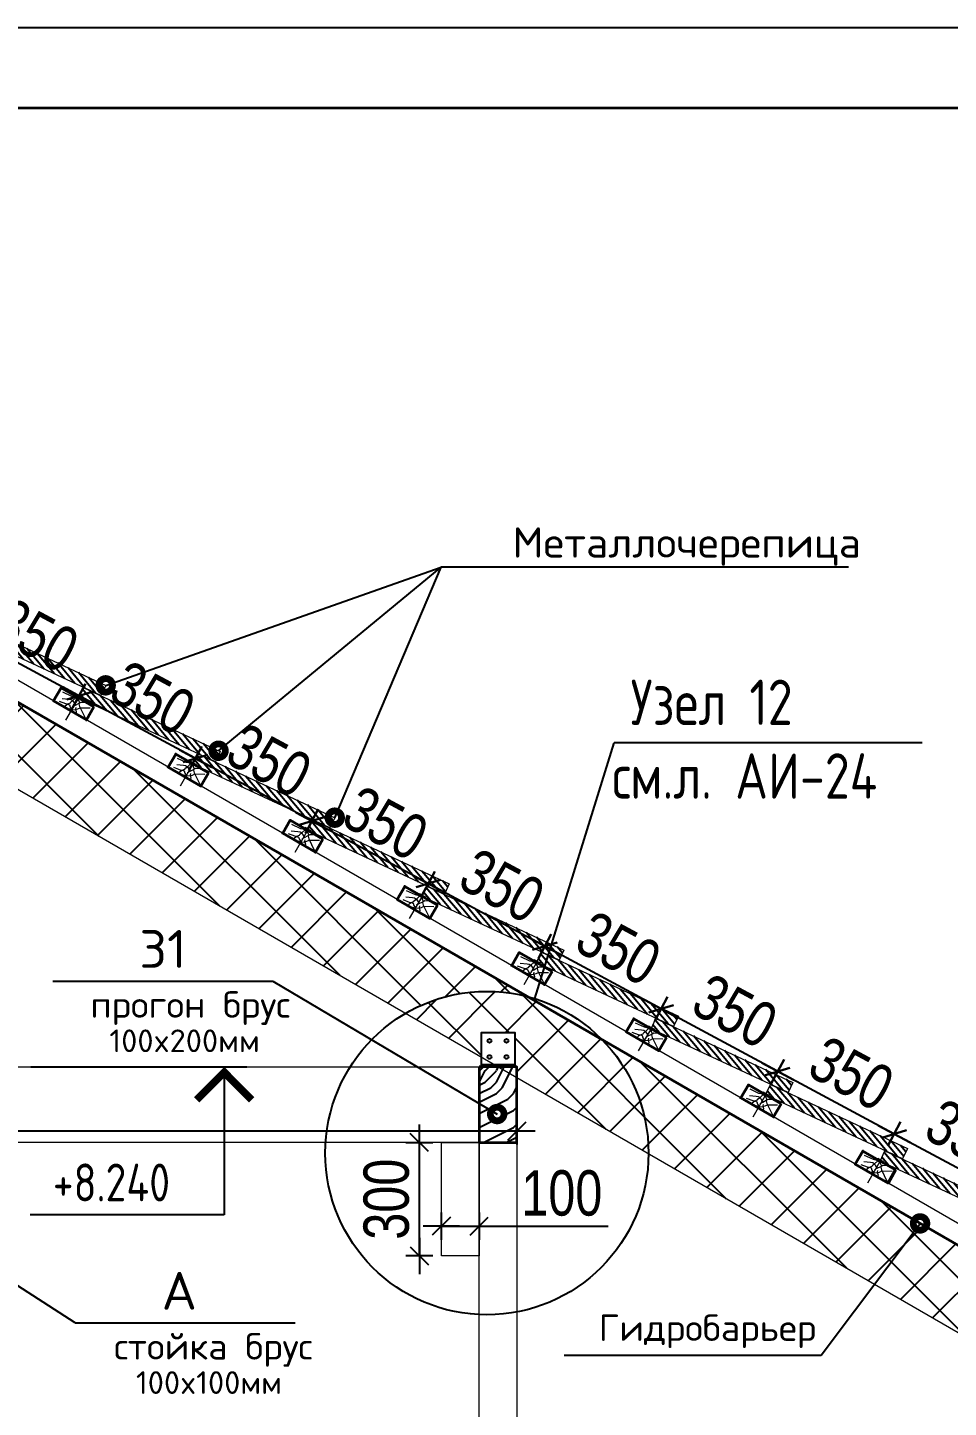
# Model space of a CAD drawing. Extents: x -12289450 to -10763036, y -7834513 to -6150123.
# Drawn here: x -10909334 to -10906897, y -7675911 to -7672261 of the extents above; entities that cross this region are included whole.
import ezdxf

# ---------------------------------------------------------------- set-up
doc = ezdxf.new("R2010")
doc.units = 0
doc.header["$LTSCALE"] = 25
doc.header["$PDMODE"] = 35
doc.layers.get('DefPoints').update_dxf_attribs({"color": 10, "lineweight": 30})
for name, color, linetype in [('004-ВСПЛИНИИ', 15, 'Continuous'), ('005-РАЗМЕРЫ', 252, 'Continuous'), ('008-ШТРИХОВКА', 252, 'Continuous'), ('1рамка1', 7, 'Continuous'), ('Annotation - Text', 7, 'Continuous'), ('ArchiCAD', 7, 'Continuous'), ('Крыши', 7, 'Continuous'), ('Новое', 51, 'Continuous'), ('Примечания', 7, 'Continuous')]:
    doc.layers.add(name, color=color, linetype=linetype)
for name, color, linetype, lineweight in [('RAZMER', 7, 'Continuous', 9), ('Перегор', 4, 'Continuous', 20), ('Стена', 7, 'Continuous', 5), ('СТЕНЫ', 5, 'Continuous', 40), ('Штрих', 9, 'Continuous', 13)]:
    doc.layers.add(name, color=color, linetype=linetype, lineweight=lineweight)
doc.styles.add('GOST 2.304', font='cs_gost2304.shx')
doc.styles.add('ROMANT', font='romant.shx', dxfattribs={"height": 2})
doc.styles.get("Standard").update_dxf_attribs({"font": 'arial.ttf'})
doc.styles.add('TXT0', font='txt', dxfattribs={"width": 0.8})
doc.dimstyles.new('Копия 3 РАЗМЕРЫ 3', dxfattribs={"dimscale": 30, "dimtxt": 4, "dimasz": 0.08, "dimexe": 0, "dimexo": 0, "dimgap": 0.9, "dimtad": 1, "dimdec": 0, "dimzin": 0, "dimdsep": 46, "dimtxsty": 'TXT0', "dimblk1": 'A8MITTA', "dimblk2": 'A8MITTA', "dimsah": 1, "dimcen": 0.3, "dimse1": 1, "dimse2": 1, "dimadec": 0, "dimazin": 0, "dimtp": 6, "dimtm": 6, "dimtfac": 1, "dimtdec": 0, "dimtofl": 0, "dimtmove": 0, "dimatfit": 3, "dimldrblk": 'A8MITTA', "dimfxl": 0, "dimtolj": 1, "dimtzin": 0, "dimarcsym": 0})

# ---------------------------------------------------------------- blocks, each defined once
blk = doc.blocks.new('ytjtyj')
at = {"layer": 'Перегор', "linetype": 'Continuous'}
for p, q in [((-3.623535148799419, 13.42592105548829), (-21.62454680725932, 6.874088626354933)), ((-12.62404097989202, 10.15000484045595), (11.76378125324845, -56.85498606227338))]:
    blk.add_line(p, q, dxfattribs=at)
at = {"layer": 'Стена', "linetype": 'Continuous', "ltscale": 100}
blk.add_line((51.85562326200306, -12.54875069763511), (38.17481754161417, 25.0389541303739), dxfattribs=at)
blk.add_lwpolyline([(-55.7944445554167, -9.163060178980231), (-42.11363881640136, -46.75076503027231), (51.85562326200306, -12.54875069763511), (38.17481753975153, 25.03895413503051), (-55.79444454796612, -9.163060198538005)], close=True, dxfattribs=at)
at = {"layer": 'Штрих', "linetype": 'Continuous', "ltscale": 100}
for p, q in [((-10.20866113714874, 4.409509989432991), (-15.55357573926449, -3.265414880588651)), ((0.3279572539031506, 8.603636838495731), (-10.20866113714874, 4.409509989432991)), ((1.961609784513712, -2.583491669967771), (-4.940351938828826, 6.5065734134987)), ((7.643967907875776, 8.584146357141435), (0.3279572539031506, 8.603636838495731)), ((32.81767259165645, 15.08374475874007), (7.643967907875776, 8.584146357141435)), ((-20.68202039413154, -18.05928044952452), (-46.93310424871743, -13.79491626750678)), ((-18.62348620407283, -15.28353951126337), (-38.35414639115334, -41.88849049434066)), ((-20.66224027238786, -2.738289494998753), (-33.167630398646, -0.9275733539834619)), ((-15.09828139841557, -22.20027122832835), (-20.68202039413154, -18.05928044952452)), ((-15.58622737415135, -6.604012853465974), (-20.66224027238786, -2.738289494998753)), ((-15.60455506853759, -8.478001521900296), (-18.62348620407283, -15.28353951126337)), ((-15.55357573926449, -3.265414880588651), (-15.60455506853759, -8.478001521900296)), ((-7.243222868070006, -12.95776885282248), (-15.58622737415135, -6.604012853465974)), ((-9.471348986029625, -24.35642597544938), (-15.09828139841557, -22.20027122832835)), ((-8.91694420017302, -23.10983269102871), (-12.29867407307029, -30.71373841445893)), ((-12.29867407307029, -30.71373841445893), (-11.6660725902766, -34.84309766534716)), ((-0.7497906554490328, -26.64199064485729), (-9.471348986029625, -24.35642597544938)), ((-8.987214850261807, -18.91081994120032), (-8.91694420017302, -23.10983269102871)), ((-1.650216652080417, -7.140478659421206), (-7.243222868070006, -12.95776885282248)), ((-1.241430705413222, -17.64231220260262), (-7.243222868070006, -12.95776885282248)), ((1.961609784513712, -2.583491669967771), (-1.650216652080417, -7.140478659421206)), ((8.269795333966613, -25.3259806111455), (-0.7497906554490328, -26.64199064485729)), ((1.268806610256433, -25.24204348679632), (0.1295688357204199, -30.61041512805969)), ((5.652507757768035, -20.59335324820131), (1.268806610256433, -25.24204348679632)), ((7.142337514087558, -0.5382025418803096), (1.961609784513712, -2.583491669967771)), ((5.723930144682527, -5.83177091460675), (1.961609784513712, -2.583491669967771)), ((8.6892961692065, -14.83784940373152), (5.652507757768035, -20.59335324820131)), ((7.235102003440261, -9.670149132609367), (5.723930144682527, -5.83177091460675)), ((12.9145987406373, -0.741099520586431), (7.142337514087558, -0.5382025418803096)), ((13.7478188239038, -13.80425140447915), (7.235102003440261, -9.670149132609367)), ((13.7478188239038, -13.80425140447915), (8.6892961692065, -14.83784940373152)), ((30.72897442616522, -2.094727264717221), (12.9145987406373, -0.741099520586431)), ((17.63868375122547, -17.68402697332203), (13.7478188239038, -13.80425140447915)), ((19.41839028336108, -13.83104417659342), (13.7478188239038, -13.80425140447915)), ((17.50155503302813, -23.7682958971709), (14.042056562379, -25.52887759078294)), ((21.40734360739589, -22.575493671), (17.50155503302813, -23.7682958971709)), ((20.10994430631399, -22.97171091195196), (17.63868375122547, -17.68402697332203)), ((37.53427722118795, -10.48469545505941), (19.41839028336108, -13.83104417659342))]:
    blk.add_line(p, q, dxfattribs=at)
blk = doc.blocks.new('A8MITTA', base_point=(3180, 3140))
for p, q in [((3169.999999999999, 3129.999999999999), (3190, 3150)), ((3180, 3154.999999999999), (3180, 3125)), ((3159.999999999999, 3140), (3200, 3140))]:
    blk.add_line(p, q)
blk = doc.blocks.new('*D1074')
at = {"layer": '005-РАЗМЕРЫ', "color": 0, "lineweight": -2, "ltscale": 4, "transparency": 16777216}
blk.add_line((-10906734.85410504, -7675351.770300183), (-10907038.8164039, -7675188.503042014), dxfattribs=at)
at = {"layer": 'DefPoints', "color": 0, "ltscale": 4, "transparency": 16777216}
for p in [(-10907040.93070863, -7675187.367385592), (-10907087.75157298, -7675274.535980938), (-10906784.64268165, -7675449.53598092)]:
    blk.add_point(p, dxfattribs=at)
at = {"layer": '005-РАЗМЕРЫ', "color": 0, "lineweight": -2, "ltscale": 4, "transparency": 16777216, "xscale": 2.4, "yscale": 2.4, "zscale": 2.4}
for p, rotation in [((-10907040.93070863, -7675187.367385592), 151.7584222116206), ((-10906732.73980032, -7675352.905956605), 331.7584222116206)]:
    blk.add_blockref('A8MITTA', p, dxfattribs=dict(at, rotation=rotation))
at = {"layer": '005-РАЗМЕРЫ', "color": 0, "ltscale": 4, "transparency": 16777216, "insert": (-10906845.66770923, -7675193.49312461), "char_height": 120, "attachment_point": 5, "rotation": 331.7584222116206, "style": 'TXT0'}
blk.add_mtext('\\A1;350', dxfattribs=at)
blk = doc.blocks.new('*D1075')
at = {"layer": '005-РАЗМЕРЫ', "color": 0, "lineweight": -2, "ltscale": 4, "transparency": 16777216}
blk.add_line((-10907043.04501336, -7675186.231729163), (-10907347.00731223, -7675022.964470986), dxfattribs=at)
at = {"layer": 'DefPoints', "color": 0, "ltscale": 4, "transparency": 16777216}
for p in [(-10907349.12161696, -7675021.828814566), (-10907390.8604645, -7675099.53598129), (-10907087.75157298, -7675274.535980938)]:
    blk.add_point(p, dxfattribs=at)
at = {"layer": '005-РАЗМЕРЫ', "color": 0, "lineweight": -2, "ltscale": 4, "transparency": 16777216, "xscale": 2.4, "yscale": 2.4, "zscale": 2.4}
for p, rotation in [((-10907349.12161696, -7675021.828814566), 151.7584222116206), ((-10907040.93070863, -7675187.367385583), 331.7584222116206)]:
    blk.add_blockref('A8MITTA', p, dxfattribs=dict(at, rotation=rotation))
at = {"layer": '005-РАЗМЕРЫ', "color": 0, "ltscale": 4, "transparency": 16777216, "insert": (-10907153.85861755, -7675027.954553585), "char_height": 120, "attachment_point": 5, "rotation": 331.7584222116206, "style": 'TXT0'}
blk.add_mtext('\\A1;350', dxfattribs=at)
blk = doc.blocks.new('*D1076')
at = {"layer": '005-РАЗМЕРЫ', "color": 0, "lineweight": -2, "ltscale": 4, "transparency": 16777216}
blk.add_line((-10907351.23592169, -7675020.693158147), (-10907655.19822057, -7674857.425899966), dxfattribs=at)
at = {"layer": 'DefPoints', "color": 0, "ltscale": 4, "transparency": 16777216}
for p in [(-10907657.3125253, -7674856.290243546), (-10907693.96935595, -7674924.535981467), (-10907390.8604645, -7675099.53598129)]:
    blk.add_point(p, dxfattribs=at)
at = {"layer": '005-РАЗМЕРЫ', "color": 0, "lineweight": -2, "ltscale": 4, "transparency": 16777216, "xscale": 2.4, "yscale": 2.4, "zscale": 2.4}
for p, rotation in [((-10907657.3125253, -7674856.290243546), 151.7584222116206), ((-10907349.12161696, -7675021.828814568), 331.7584222116206)]:
    blk.add_blockref('A8MITTA', p, dxfattribs=dict(at, rotation=rotation))
at = {"layer": '005-РАЗМЕРЫ', "color": 0, "ltscale": 4, "transparency": 16777216, "insert": (-10907462.04952588, -7674862.415982567), "char_height": 120, "attachment_point": 5, "rotation": 331.7584222116206, "style": 'TXT0'}
blk.add_mtext('\\A1;350', dxfattribs=at)
blk = doc.blocks.new('*D1081')
at = {"layer": '005-РАЗМЕРЫ', "color": 0, "lineweight": -2, "ltscale": 4, "transparency": 16777216}
blk.add_line((-10907659.42683003, -7674855.154587117), (-10907963.38912888, -7674691.887328951), dxfattribs=at)
at = {"layer": 'DefPoints', "color": 0, "ltscale": 4, "transparency": 16777216}
for p in [(-10907965.50343361, -7674690.751672531), (-10907997.07824689, -7674749.535980774), (-10907693.96935595, -7674924.535981467)]:
    blk.add_point(p, dxfattribs=at)
at = {"layer": '005-РАЗМЕРЫ', "color": 0, "lineweight": -2, "ltscale": 4, "transparency": 16777216, "xscale": 2.4, "yscale": 2.4, "zscale": 2.4}
for p, rotation in [((-10907965.50343361, -7674690.751672531), 151.7584222116206), ((-10907657.3125253, -7674856.290243538), 331.7584222116206)]:
    blk.add_blockref('A8MITTA', p, dxfattribs=dict(at, rotation=rotation))
at = {"layer": '005-РАЗМЕРЫ', "color": 0, "ltscale": 4, "transparency": 16777216, "insert": (-10907770.24043421, -7674696.877411546), "char_height": 120, "attachment_point": 5, "rotation": 331.7584222116206, "style": 'TXT0'}
blk.add_mtext('\\A1;350', dxfattribs=at)
blk = doc.blocks.new('*D1082')
at = {"layer": '005-РАЗМЕРЫ', "color": 0, "lineweight": -2, "ltscale": 4, "transparency": 16777216}
blk.add_line((-10907967.61773834, -7674689.616016111), (-10908271.5800372, -7674526.348757941), dxfattribs=at)
at = {"layer": 'DefPoints', "color": 0, "ltscale": 4, "transparency": 16777216}
for p in [(-10908273.69434193, -7674525.21310152), (-10908300.18713822, -7674574.53598079), (-10907997.07824689, -7674749.535980774)]:
    blk.add_point(p, dxfattribs=at)
at = {"layer": '005-РАЗМЕРЫ', "color": 0, "lineweight": -2, "ltscale": 4, "transparency": 16777216, "xscale": 2.4, "yscale": 2.4, "zscale": 2.4}
for p, rotation in [((-10908273.69434193, -7674525.21310152), 151.7584222116206), ((-10907965.50343361, -7674690.751672532), 331.7584222116206)]:
    blk.add_blockref('A8MITTA', p, dxfattribs=dict(at, rotation=rotation))
at = {"layer": '005-РАЗМЕРЫ', "color": 0, "ltscale": 4, "transparency": 16777216, "insert": (-10908078.43134252, -7674531.338840539), "char_height": 120, "attachment_point": 5, "rotation": 331.7584222116206, "style": 'TXT0'}
blk.add_mtext('\\A1;350', dxfattribs=at)
blk = doc.blocks.new('*D1083')
at = {"layer": '005-РАЗМЕРЫ', "color": 0, "lineweight": -2, "ltscale": 4, "transparency": 16777216}
blk.add_line((-10908275.80864666, -7674524.077445095), (-10908579.77094553, -7674360.810186917), dxfattribs=at)
at = {"layer": 'DefPoints', "color": 0, "ltscale": 4, "transparency": 16777216}
for p in [(-10908581.88525026, -7674359.674530496), (-10908603.29602986, -7674399.535981336), (-10908300.18713822, -7674574.53598079)]:
    blk.add_point(p, dxfattribs=at)
at = {"layer": '005-РАЗМЕРЫ', "color": 0, "lineweight": -2, "ltscale": 4, "transparency": 16777216, "xscale": 2.4, "yscale": 2.4, "zscale": 2.4}
for p, rotation in [((-10908581.88525026, -7674359.674530496), 151.7584222116206), ((-10908273.69434193, -7674525.213101516), 331.7584222116206)]:
    blk.add_blockref('A8MITTA', p, dxfattribs=dict(at, rotation=rotation))
at = {"layer": '005-РАЗМЕРЫ', "color": 0, "ltscale": 4, "transparency": 16777216, "insert": (-10908386.62225085, -7674365.800269518), "char_height": 120, "attachment_point": 5, "rotation": 331.7584222116206, "style": 'TXT0'}
blk.add_mtext('\\A1;350', dxfattribs=at)
blk = doc.blocks.new('*D1084')
at = {"layer": '005-РАЗМЕРЫ', "color": 0, "lineweight": -2, "ltscale": 4, "transparency": 16777216}
blk.add_line((-10908583.999555, -7674358.538874079), (-10908887.96185385, -7674195.271615913), dxfattribs=at)
at = {"layer": 'DefPoints', "color": 0, "ltscale": 4, "transparency": 16777216}
for p in [(-10908890.07615858, -7674194.135959491), (-10908906.40492081, -7674224.535980666), (-10908603.29602986, -7674399.535981336)]:
    blk.add_point(p, dxfattribs=at)
at = {"layer": '005-РАЗМЕРЫ', "color": 0, "lineweight": -2, "ltscale": 4, "transparency": 16777216, "xscale": 2.4, "yscale": 2.4, "zscale": 2.4}
for p, rotation in [((-10908890.07615858, -7674194.135959491), 151.7584222116206), ((-10908581.88525027, -7674359.6745305), 331.7584222116206)]:
    blk.add_blockref('A8MITTA', p, dxfattribs=dict(at, rotation=rotation))
at = {"layer": '005-РАЗМЕРЫ', "color": 0, "ltscale": 4, "transparency": 16777216, "insert": (-10908694.81315918, -7674200.261698507), "char_height": 120, "attachment_point": 5, "rotation": 331.7584222116206, "style": 'TXT0'}
blk.add_mtext('\\A1;350', dxfattribs=at)
blk = doc.blocks.new('*D1085')
at = {"layer": '005-РАЗМЕРЫ', "color": 0, "lineweight": -2, "ltscale": 4, "transparency": 16777216}
blk.add_line((-10908892.19046331, -7674193.000303071), (-10909196.15276219, -7674029.733044889), dxfattribs=at)
at = {"layer": 'DefPoints', "color": 0, "ltscale": 4, "transparency": 16777216}
for p in [(-10909209.51381253, -7674049.53598136), (-10909198.26706692, -7674028.597388468), (-10908906.40492081, -7674224.535980666)]:
    blk.add_point(p, dxfattribs=at)
at = {"layer": '005-РАЗМЕРЫ', "color": 0, "lineweight": -2, "ltscale": 4, "transparency": 16777216, "xscale": 2.4, "yscale": 2.4, "zscale": 2.4}
for p, rotation in [((-10909198.26706692, -7674028.597388468), 151.7584222116206), ((-10908890.07615858, -7674194.135959491), 331.7584222116206)]:
    blk.add_blockref('A8MITTA', p, dxfattribs=dict(at, rotation=rotation))
at = {"layer": '005-РАЗМЕРЫ', "color": 0, "ltscale": 4, "transparency": 16777216, "insert": (-10909003.0040675, -7674034.723127492), "char_height": 120, "attachment_point": 5, "rotation": 331.7584222116206, "style": 'TXT0'}
blk.add_mtext('\\A1;350', dxfattribs=at)
blk = doc.blocks.new('*D1086')
at = {"layer": '005-РАЗМЕРЫ', "color": 0, "lineweight": -2, "ltscale": 4, "transparency": 16777216}
blk.add_line((-10909200.38137165, -7674027.461732043), (-10909504.3436705, -7673864.194473879), dxfattribs=at)
at = {"layer": 'DefPoints', "color": 0, "ltscale": 4, "transparency": 16777216}
for p in [(-10909512.62270343, -7673874.535980592), (-10909506.45797523, -7673863.058817457), (-10909209.51381253, -7674049.53598136)]:
    blk.add_point(p, dxfattribs=at)
at = {"layer": '005-РАЗМЕРЫ', "color": 0, "lineweight": -2, "ltscale": 4, "transparency": 16777216, "xscale": 2.4, "yscale": 2.4, "zscale": 2.4}
for p, rotation in [((-10909506.45797523, -7673863.058817457), 151.7584222116206), ((-10909198.26706692, -7674028.597388464), 331.7584222116206)]:
    blk.add_blockref('A8MITTA', p, dxfattribs=dict(at, rotation=rotation))
at = {"layer": '005-РАЗМЕРЫ', "color": 0, "ltscale": 4, "transparency": 16777216, "insert": (-10909311.19497583, -7673869.184556473), "char_height": 120, "attachment_point": 5, "rotation": 331.7584222116206, "style": 'TXT0'}
blk.add_mtext('\\A1;350', dxfattribs=at)
blk = doc.blocks.new('*D1116')
at = {"layer": '005-РАЗМЕРЫ', "color": 0, "lineweight": -2, "ltscale": 4, "transparency": 16777216}
blk.add_line((-10909437.69163461, -7673728.388030227), (-10909653.59938826, -7673612.417506617), dxfattribs=at)
at = {"layer": 'DefPoints', "color": 0, "ltscale": 4, "transparency": 16777216}
for p in [(-10909655.71369299, -7673611.281850196), (-10909753.22103486, -7673792.81583393), (-10909536.71468322, -7673917.81583271)]:
    blk.add_point(p, dxfattribs=at)
at = {"layer": '005-РАЗМЕРЫ', "color": 0, "lineweight": -2, "ltscale": 4, "transparency": 16777216, "xscale": 2.4, "yscale": 2.4, "zscale": 2.4}
for p, rotation in [((-10909655.71369299, -7673611.281850196), 151.7584222116206), ((-10909435.57732988, -7673729.523686647), 331.7584222116206)]:
    blk.add_blockref('A8MITTA', p, dxfattribs=dict(at, rotation=rotation))
at = {"layer": '005-РАЗМЕРЫ', "color": 0, "ltscale": 4, "transparency": 16777216, "insert": (-10909475.37154825, -7673609.393151107), "char_height": 120, "attachment_point": 5, "rotation": 331.7584222116206, "style": 'TXT0'}
blk.add_mtext('\\A1;250', dxfattribs=at)
blk = doc.blocks.new('*D1118')
at = {"layer": '005-РАЗМЕРЫ', "color": 0, "lineweight": -2, "ltscale": 4, "transparency": 16777216}
for p, q in [((-10908236.78980753, -7675431.120753083), (-10908141.58923152, -7675431.120753083)), ((-10908139.18923151, -7675431.120753083), (-10907797.37798388, -7675431.120753083))]:
    blk.add_line(p, q, dxfattribs=at)
at = {"layer": 'DefPoints', "color": 0, "ltscale": 4, "transparency": 16777216}
for p in [(-10908139.18923151, -7675431.120753083), (-10908239.18980753, -7675509.87509408), (-10908139.18923151, -7675509.874902094)]:
    blk.add_point(p, dxfattribs=at)
at = {"layer": '005-РАЗМЕРЫ', "color": 0, "lineweight": -2, "ltscale": 4, "transparency": 16777216, "xscale": 2.4, "yscale": 2.4, "zscale": 2.4, "rotation": 180}
blk.add_blockref('A8MITTA', (-10908239.18980753, -7675431.120753083), dxfattribs=at)
at = {"layer": '005-РАЗМЕРЫ', "color": 0, "lineweight": -2, "ltscale": 4, "transparency": 16777216, "xscale": 2.4, "yscale": 2.4, "zscale": 2.4}
blk.add_blockref('A8MITTA', (-10908139.18923151, -7675431.120753083), dxfattribs=at)
at = {"layer": '005-РАЗМЕРЫ', "color": 0, "ltscale": 4, "transparency": 16777216, "insert": (-10907920.37798388, -7675344.120753083), "char_height": 120, "attachment_point": 5, "style": 'TXT0'}
blk.add_mtext('\\A1;100', dxfattribs=at)
blk = doc.blocks.new('*D1119')
at = {"layer": '005-РАЗМЕРЫ', "color": 0, "lineweight": -2, "ltscale": 4, "transparency": 16777216}
blk.add_line((-10908297.44078487, -7675507.47509408), (-10908297.44078487, -7675212.275094081), dxfattribs=at)
at = {"layer": 'DefPoints', "color": 0, "ltscale": 4, "transparency": 16777216}
for p in [(-10908297.44078487, -7675209.87509408), (-10908239.18980747, -7675209.87509408), (-10908239.18980753, -7675509.87509408)]:
    blk.add_point(p, dxfattribs=at)
at = {"layer": '005-РАЗМЕРЫ', "color": 0, "lineweight": -2, "ltscale": 4, "transparency": 16777216, "xscale": 2.4, "yscale": 2.4, "zscale": 2.4}
for p, rotation in [((-10908297.44078487, -7675209.87509408), 90), ((-10908297.44078487, -7675509.87509408), 270)]:
    blk.add_blockref('A8MITTA', p, dxfattribs=dict(at, rotation=rotation))
at = {"layer": '005-РАЗМЕРЫ', "color": 0, "ltscale": 4, "transparency": 16777216, "insert": (-10908384.44078487, -7675359.875094082), "char_height": 120, "attachment_point": 5, "rotation": 90, "style": 'TXT0'}
blk.add_mtext('\\A1;300', dxfattribs=at)
blk = doc.blocks.new('*D1279')
at = {"layer": '005-РАЗМЕРЫ', "color": 0, "lineweight": -2, "ltscale": 4, "transparency": 16777216}
blk.add_line((-10912936.78994049, -7675179.331477251), (-10908041.58980746, -7675179.331477251), dxfattribs=at)
at = {"layer": 'DefPoints', "color": 0, "ltscale": 4, "transparency": 16777216}
for p in [(-10908039.18980746, -7675179.331477251), (-10912939.18994049, -7675209.816807898), (-10908039.18980746, -7675209.882855427)]:
    blk.add_point(p, dxfattribs=at)
at = {"layer": '005-РАЗМЕРЫ', "color": 0, "lineweight": -2, "ltscale": 4, "transparency": 16777216, "xscale": 2.4, "yscale": 2.4, "zscale": 2.4, "rotation": 180}
blk.add_blockref('A8MITTA', (-10912939.18994049, -7675179.331477251), dxfattribs=at)
at = {"layer": '005-РАЗМЕРЫ', "color": 0, "lineweight": -2, "ltscale": 4, "transparency": 16777216, "xscale": 2.4, "yscale": 2.4, "zscale": 2.4}
blk.add_blockref('A8MITTA', (-10908039.18980746, -7675179.331477251), dxfattribs=at)
at = {"layer": '005-РАЗМЕРЫ', "color": 0, "ltscale": 4, "transparency": 16777216, "insert": (-10910544.83479631, -7675092.331477251), "char_height": 120, "attachment_point": 5, "style": 'TXT0'}
blk.add_mtext('\\A1;4900', dxfattribs=at)

msp = doc.modelspace()

# ---------------------------------------------------------------- hatches: boundary and pattern name
at = {"layer": '008-ШТРИХОВКА', "ltscale": 3}
h = msp.add_hatch(dxfattribs=at)
h.set_pattern_fill('ANSI37', color=256, scale=30)
h.set_pattern_definition([(45, (-10909889.18947748, -7674868.50994949), (-67.35192090801864, 67.35192090801866), []), (135, (-10909889.18947748, -7674868.50994949), (-67.35192090801866, -67.35192090801864), [])])
edge = h.paths.add_edge_path()
edge.add_line((-10909889.18947748, -7673739.807865844), (-10909889.18947748, -7673970.747698552))
edge.add_line((-10909889.18947748, -7673970.747698552), (-10909440.33825506, -7674229.892347589))
edge.add_line((-10909440.33825506, -7674229.892347589), (-10909389.18980747, -7674229.892347579))
edge.add_line((-10909389.18980747, -7674229.892347579), (-10909389.18980747, -7674259.422917579))
edge.add_line((-10909389.18980747, -7674259.422917579), (-10908334.22012197, -7674868.50994949))
edge.add_arc((-10908118.65959891, -7675237.920173652), 427.703463645924, 75.50486864757022, 120.2646789004273, ccw=False)
edge.add_line((-10908011.60639035, -7674823.830976315), (-10909889.18947748, -7673739.807881557))
edge.add_line((-10909889.18947748, -7673739.807881557), (-10909889.18947748, -7673739.807865844))
at = {"layer": '008-ШТРИХОВКА'}
h = msp.add_hatch(dxfattribs=at)
h.set_pattern_fill('ANSI31', color=251, scale=4, angle=4.999999999999982, style=0)
h.set_pattern_definition([(129.9999999999999, (-22666993.41742097, -660045.6113319602), (9.728764427611017, 8.163402643019047), [])])
h.paths.add_polyline_path([(-10909500.17214029, -7673860.177559777), (-10909498.61326978, -7673857.47751685), (-10909501.31825563, -7673855.915792545), (-10909490.07512229, -7673831.808079082), (-10909127.56000545, -7674000.868857228), (-10909140.23165132, -7674028.04328947)])
h = msp.add_hatch(dxfattribs=at)
h.set_pattern_fill('ANSI31', color=251, scale=4, angle=4.999999999999982, style=0)
h.set_pattern_definition([(129.9999999999999, (-22666690.30852924, -660220.6113312673), (9.728764427611017, 8.163402643019047), [])])
h.paths.add_polyline_path([(-10909197.06324857, -7674035.177559084), (-10909195.50437806, -7674032.477516157), (-10909198.20936391, -7674030.915791852), (-10909186.96623057, -7674006.808078389), (-10908824.45111373, -7674175.868856535), (-10908837.12275959, -7674203.043288777)])
h = msp.add_hatch(dxfattribs=at)
h.set_pattern_fill('ANSI31', color=251, scale=4, angle=4.999999999999982, style=0)
h.set_pattern_definition([(129.9999999999999, (-22666387.19963829, -660395.6113319378), (9.728764427611017, 8.163402643019047), [])])
h.paths.add_polyline_path([(-10908893.95435761, -7674210.177559755), (-10908892.3954871, -7674207.477516827), (-10908895.10047296, -7674205.915792523), (-10908883.85733961, -7674181.808079059), (-10908521.34222277, -7674350.868857206), (-10908534.01386864, -7674378.043289447)])
h = msp.add_hatch(dxfattribs=at)
h.set_pattern_fill('ANSI31', color=251, scale=4, angle=4.999999999999982, style=0)
h.set_pattern_definition([(129.9999999999999, (-22666084.09074665, -660570.6113313911), (9.728764427611017, 8.163402643019047), [])])
h.paths.add_polyline_path([(-10908590.84546598, -7674385.177559208), (-10908589.28659547, -7674382.47751628), (-10908591.99158132, -7674380.915791976), (-10908580.74844798, -7674356.808078513), (-10908218.23333113, -7674525.868856659), (-10908230.904977, -7674553.043288901)])
h = msp.add_hatch(dxfattribs=at)
h.set_pattern_fill('ANSI31', color=251, scale=4, angle=4.999999999999982, style=0)
h.set_pattern_definition([(129.9999999999999, (-22665780.98185532, -660745.6113313744), (9.728764427611017, 8.163402643019047), [])])
h.paths.add_polyline_path([(-10908287.73657464, -7674560.177559191), (-10908286.17770413, -7674557.477516264), (-10908288.88268998, -7674555.91579196), (-10908277.63955664, -7674531.808078496), (-10907915.1244398, -7674700.868856642), (-10907927.79608567, -7674728.043288884)])
h = msp.add_hatch(dxfattribs=at)
h.set_pattern_fill('ANSI31', color=251, scale=4, angle=4.999999999999982, style=0)
h.set_pattern_definition([(129.9999999999999, (-22665477.87296438, -660920.6113320682), (9.728764427611017, 8.163402643019047), [])])
h.paths.add_polyline_path([(-10907984.6276837, -7674735.177559885), (-10907983.06881319, -7674732.477516958), (-10907985.77379905, -7674730.915792653), (-10907974.5306657, -7674706.80807919), (-10907612.01554886, -7674875.868857336), (-10907624.68719473, -7674903.043289578)])
at = {"layer": '008-ШТРИХОВКА', "ltscale": 3}
h = msp.add_hatch(dxfattribs=at)
h.set_pattern_fill('ANSI37', color=256, scale=30)
h.set_pattern_definition([(45, (-10908334.22012197, -7676799.764104413), (-67.35192090801864, 67.35192090801866), []), (135, (-10908334.22012197, -7676799.764104413), (-67.35192090801866, -67.35192090801864), [])])
h.paths.add_polyline_path([(-10905589.18980333, -7676222.41383715), (-10905589.18980333, -7676395.618915982), (-10905134.18980333, -7676658.313288462), (-10905134.18980333, -7676654.875096011), (-10905044.18980333, -7676654.875096011), (-10905044.18980333, -7676710.274812689), (-10904989.18980333, -7676742.029077495), (-10904989.18980333, -7676568.823996739)])
h.paths.add_polyline_path([(-10905019.00511401, -7676590.152395432), (-10905019.00511401, -7676591.141092636, 0.4034331889041732), (-10905014.18980333, -7676586.144504814), (-10905015.1776596, -7676586.144504814, -0.4007895857145434)], flags=16)
h.paths.add_polyline_path([(-10905284.18980333, -7676534.289611015, -1), (-10905294.18980333, -7676534.289611015, -1)], flags=16)
h.paths.add_polyline_path([(-10905024.00511401, -7676690.174183697, -1), (-10905014.00511401, -7676690.174183697, -1)], flags=16)
h.paths.add_polyline_path([(-10905289.18980333, -7676426.252041516), (-10905289.18980333, -7676425.263344312, 0.425076744523646), (-10905294.37449265, -7676430.259932133), (-10905293.38663639, -7676430.259932133, -0.4277661830130078)], flags=16)
h.paths.add_polyline_path([(-10905554.37449265, -7676378.298407906, -1), (-10905564.37449265, -7676378.298407906, -1)], flags=16)
h.paths.add_polyline_path([(-10905559.37449265, -7676270.260838406), (-10905559.37449265, -7676269.272141202, 0.425076744523646), (-10905564.55918197, -7676274.268729024), (-10905563.57132571, -7676274.268729024, -0.4277661830130078)], flags=16)
h.paths.add_polyline_path([(-10905134.18980333, -7676658.313288462), (-10905589.18980333, -7676395.618915982), (-10905589.18980333, -7676222.41383715), (-10906849.28256979, -7675494.898943275), (-10906849.28256979, -7675725.839044977), (-10906621.27708252, -7675857.478074427), (-10906550.90823062, -7675781.637771543, -0.2086519134828171), (-10906553.78670709, -7675775.040275832, -1), (-10906535.78670709, -7675775.040275832, -0.6547361384113037), (-10906550.90823062, -7675781.637771543), (-10906621.27708252, -7675857.478074427), (-10905134.18980333, -7676716.04831538)])
h.paths.add_polyline_path([(-10905107.53969651, -7676673.699734812, -0.1272923567776761), (-10905106.91206692, -7676676.125096011, -1), (-10905116.91206692, -7676676.125096011, -0.4091984422933699), (-10905111.99782772, -7676671.125831557), (-10905134.18980333, -7676658.313288462), (-10905134.18980333, -7676716.04831538), (-10905092.9206087, -7676739.875096011), (-10905044.18980333, -7676739.875096011), (-10905044.18980333, -7676710.274812689)], flags=17)
h.paths.add_polyline_path([(-10905106.91206692, -7676718.625096011, -1), (-10905116.91206692, -7676718.625096011, -1)], flags=16)
h.paths.add_polyline_path([(-10905061.7638912, -7676718.625096011, -1), (-10905071.7638912, -7676718.625096011, -1)], flags=16)
h.paths.add_polyline_path([(-10904989.18980333, -7676742.029077495), (-10905044.18980333, -7676710.274812689), (-10905044.18980333, -7676744.875096011), (-10905039.18980333, -7676744.875096011), (-10905039.18980333, -7676770.896590954), (-10904989.18980333, -7676799.764104413)])
h.paths.add_polyline_path([(-10906849.28256979, -7675494.898943275), (-10906964.40479016, -7675428.433098724, -0.4498067822620277), (-10906977.59955357, -7675431.132697619), (-10907093.07985914, -7675585.082614342), (-10906849.28256979, -7675725.839044977)])
h.paths.add_polyline_path([(-10907813.57444031, -7674938.164775345, -0.1978231035132907), (-10907690.96069884, -7675239.895950592), (-10907093.07985914, -7675585.082614342), (-10906977.59955357, -7675431.132697619, -0.379494166726602), (-10906979.99324745, -7675419.433098761)])
h.paths.add_polyline_path([(-10907813.57444031, -7674938.164775345), (-10908011.60639035, -7674823.830976315, 0.1978231022620973), (-10908334.22012197, -7674868.50994949), (-10908134.18980744, -7674983.997505429), (-10908134.18980744, -7674919.875094075), (-10908044.18980744, -7674919.875094075), (-10908044.18980744, -7675009.875094075), (-10908039.18980744, -7675009.875094075), (-10908039.18980744, -7675038.845781001), (-10907690.96069884, -7675239.895950592, 0.1978231035132907)])
at = {"layer": '008-ШТРИХОВКА'}
h = msp.add_hatch(dxfattribs=at)
h.set_pattern_fill('ANSI31', color=251, scale=4, angle=4.999999999999982, style=0)
h.set_pattern_definition([(129.9999999999999, (-22665174.76407294, -661095.6113318913), (9.728764427611017, 8.163402643019047), [])])
h.paths.add_polyline_path([(-10907681.51879226, -7674910.177559708), (-10907679.95992175, -7674907.477516781), (-10907682.6649076, -7674905.915792476), (-10907671.42177426, -7674881.808079013), (-10907308.90665742, -7675050.868857159), (-10907321.57830329, -7675078.043289401)])
h = msp.add_hatch(dxfattribs=at)
h.set_pattern_fill('WOODFACE', color=251, scale=300, style=0, pattern_type=2)
h.set_pattern_definition([(0, (766016.9137738552, -567795.1395054506), (300, 300), [15, -285]), (90, (766136.9137738552, -567690.1395054506), (-299.9999999999999, 300), [30, -270]), (45, (766076.9137738552, -567720.1395054506), (3.33066907387547e-14, 300.0000000057074), [21.21, -63.63, 21.21, -42.42, 148.5, -127.29406869]), (45, (766001.9137738552, -567810.1395054506), (3.33066907387547e-14, 300.0000000057074), [21.213, -42.426, 21.213, -339.4120686]), (45, (766106.9137738552, -567780.1395054506), (3.33066907387547e-14, 300.0000000057074), [21.213, -403.0510686]), (45, (766136.9137738552, -567795.1395054506), (3.33066907387547e-14, 300.0000000057074), [21.213, -403.0510686]), (45, (766091.9137738552, -567765.1395054506), (3.33066907387547e-14, 300.0000000057074), [21.213, -403.0510686]), (45, (766076.9137738552, -567750.1395054506), (3.33066907387547e-14, 300.0000000057074), [42.426, -381.8380686]), (45, (766151.9137738552, -567525.1395054506), (3.33066907387547e-14, 300.0000000057074), [42.426, -381.8380686]), (45, (766046.9137738552, -567735.1395054506), (3.33066907387547e-14, 300.0000000057074), [84.852, -339.4120686]), (45, (766031.9137738552, -567720.1395054506), (3.33066907387547e-14, 300.0000000057074), [84.852, -339.4120686]), (45, (766226.9137738552, -567630.1395054506), (3.33066907387547e-14, 300.0000000057074), [84.852, -339.4120686]), (45, (766016.9137738552, -567690.1395054506), (3.33066907387547e-14, 300.0000000057074), [63.6396, -360.6244686]), (45, (765956.9137738552, -567645.1395054506), (3.33066907387547e-14, 300.0000000057074), [63.6396, -360.6244686]), (45, (765986.9137738552, -567675.1395054506), (3.33066907387547e-14, 300.0000000057074), [63.6396, -360.6244686]), (45, (766181.9137738552, -567585.1395054506), (3.33066907387547e-14, 300.0000000057074), [106.06602, -318.1980486]), (45, (766151.9137738552, -567570.1395054506), (3.33066907387547e-14, 300.0000000057074), [106.06602, -318.1980486]), (45, (766181.9137738552, -567645.1395054506), (3.33066907387547e-14, 300.0000000057074), [148.4924238, -275.7716445]), (26.56505119999999, (766046.9137738552, -567765.1395054506), (300.0000000000283, 1.200193444628184e-07), [33.541017, -637.2793740000001]), (26.56505119999999, (766106.9137738552, -567675.1395054506), (300.0000000000283, 1.200193444628184e-07), [33.541017, -637.2793740000001]), (26.56505119999999, (766091.9137738552, -567705.1395054506), (300.0000000000283, 1.200193444628184e-07), [33.541017, -637.2793740000001]), (26.56505119999999, (766031.9137738552, -567795.1395054506), (300.0000000000283, 1.200193444628184e-07), [67.08203999999999, -603.7383531]), (26.56505119999999, (766091.9137738552, -567660.1395054506), (300.0000000000283, 1.200193444628184e-07), [100.6230588, -570.1973343]), (26.56505119999999, (766061.9137738552, -567645.1395054506), (300.0000000000283, 1.200193444628184e-07), [134.1640785, -536.6563146]), (26.56505119999999, (766031.9137738552, -567630.1395054506), (300.0000000000283, 1.200193444628184e-07), [134.1640785, -536.6563146]), (26.56505119999999, (765986.9137738552, -567540.1395054506), (300.0000000000283, 1.200193444628184e-07), [134.1640785, -536.6563146]), (26.56505119999999, (765986.9137738552, -567570.1395054506), (300.0000000000283, 1.200193444628184e-07), [167.7051, -503.1152931]), (26.56505119999999, (766001.9137738552, -567600.1395054506), (300.0000000000283, 1.200193444628184e-07), [167.7051, -503.1152931]), (63.43494882, (766106.9137738552, -567720.1395054506), (1.529959492430066e-08, 300.0000000000282), [33.54101699999976, -637.2793739999962]), (63.43494882, (766061.9137738552, -567750.1395054506), (1.529959492430066e-08, 300.0000000000282), [33.54101699999976, -637.2793739999962]), (63.43494882, (766016.9137738552, -567795.1395054506), (1.529959492430066e-08, 300.0000000000282), [67.08203999999951, -603.7383530999962]), (63.43494882, (766106.9137738552, -567750.1395054506), (1.529959492430066e-08, 300.0000000000282), [67.08203999999951, -603.7383530999962]), (63.43494882, (765986.9137738552, -567810.1395054506), (1.529959492430066e-08, 300.0000000000282), [100.6230587999995, -570.1973342999961]), (63.43494882, (765956.9137738552, -567810.1395054506), (1.529959492430066e-08, 300.0000000000282), [134.1640784999991, -536.6563145999961]), (63.43494882, (766226.9137738552, -567795.1395054506), (1.529959492430066e-08, 300.0000000000282), [134.1640784999991, -536.6563145999961]), (63.43494882, (766121.9137738552, -567765.1395054506), (1.529959492430066e-08, 300.0000000000282), [134.1640784999991, -536.6563145999961]), (63.43494882, (766181.9137738552, -567795.1395054506), (1.529959492430066e-08, 300.0000000000282), [167.705099999999, -503.115293099998]), (63.43494882, (766151.9137738552, -567780.1395054506), (1.529959492430066e-08, 300.0000000000282), [167.705099999999, -503.115293099998])])
h.paths.add_polyline_path([(-10908039.18790455, -7675209.875094078), (-10908039.19171028, -7675009.875094076), (-10908139.18747493, -7675009.875094074), (-10908139.19152609, -7675209.875094076)])
h = msp.add_hatch(dxfattribs=at)
h.set_pattern_fill('ANSI31', color=251, scale=4, angle=4.999999999999982, style=0)
h.set_pattern_definition([(129.9999999999999, (-22664871.65518141, -661270.6113315392), (9.728764427611017, 8.163402643019047), [])])
h.paths.add_polyline_path([(-10907378.40990074, -7675085.177559356), (-10907376.85103022, -7675082.477516429), (-10907379.55601608, -7675080.915792124), (-10907368.31288273, -7675056.808078661), (-10907005.79776589, -7675225.868856807), (-10907018.46941176, -7675253.043289049)])
h = msp.add_hatch(dxfattribs=at)
h.set_pattern_fill('ANSI31', color=251, scale=4, angle=4.999999999999982, style=0)
h.set_pattern_definition([(129.9999999999999, (-22664568.54629008, -661445.6113315225), (9.728764427611017, 8.163402643019047), [])])
h.paths.add_polyline_path([(-10907075.3010094, -7675260.177559339), (-10907073.74213889, -7675257.477516412), (-10907076.44712474, -7675255.915792108), (-10907065.2039914, -7675231.808078644), (-10906702.68887456, -7675400.86885679), (-10906715.36052043, -7675428.043289032)])

# ---------------------------------------------------------------- linework, layer by layer
at = {"lineweight": 25, "ltscale": 20}
for p, q in [((-10909127.56000545, -7674000.868857229), (-10908239.70267943, -7673687.941829281)), ((-10908828.91980622, -7674173.784858941), (-10908239.70267943, -7673687.941829281)), ((-10908521.34222277, -7674350.868857207), (-10908239.70267943, -7673687.941829281)), ((-10907161.6298015, -7673687.941829281), (-10908239.70267943, -7673687.941829281)), ((-10909267.21497934, -7674783.173878781), (-10908684.89357178, -7674783.173878781)), ((-10908684.89357178, -7674783.173878781), (-10908091.48214289, -7675134.61767713)), ((-10907233.82667194, -7675772.715994802), (-10906972.1990188, -7675423.933098733)), ((-10909208.33883692, -7675687.108027831), (-10909439.90414367, -7675538.17129937)), ((-10909208.33883692, -7675687.108027831), (-10908626.01742936, -7675687.108027832)), ((-10907914.4074822, -7675772.715994803), (-10907233.82667194, -7675772.715994802))]:
    msp.add_line(p, q, dxfattribs=at)
at = {"lineweight": 25, "ltscale": 20, "const_width": 36}
for points in [[(-10909118.59425317, -7674001.653258914, 1), (-10909136.52575773, -7674000.084455544, 1)], [(-10908819.95405394, -7674174.569260626, 1), (-10908837.8855585, -7674173.000457256, 1)], [(-10908512.37647049, -7674351.653258891, 1), (-10908530.30797506, -7674350.084455522, 1)], [(-10908082.48214289, -7675134.61767713, 1), (-10908100.48214289, -7675134.61767713, 1)], [(-10906963.1990188, -7675423.933098733, 1), (-10906981.1990188, -7675423.933098733, 1)]]:
    msp.add_lwpolyline(points, format="xyb", close=True, dxfattribs=at)
at = {"layer": '004-ВСПЛИНИИ', "color": 1}
for p in [(-10907991.96798657, -7674829.411314292), (-10906966.41085752, -7674152.587733729)]:
    msp.add_line(p, (-10907782.06343069, -7674152.587733728), dxfattribs=at)
msp.add_circle((-10908118.65959891, -7675237.920173653), 427.7034636475596, dxfattribs=at)
at = {"layer": '1рамка1', "color": 7, "lineweight": 25, "ltscale": 133.3333333333333}
msp.add_line((-10908044.18980744, -7675004.875094075), (-10908134.18980744, -7675004.875094075), dxfattribs=at)
msp.add_lwpolyline([(-10908134.18980744, -7675009.875094075), (-10908044.18980744, -7675009.875094075), (-10908044.18980744, -7674919.875094075), (-10908134.18980744, -7674919.875094075), (-10908134.18980744, -7675009.875094075)], close=True, dxfattribs=at)
for centre in [(-10908111.91207103, -7674941.125094075), (-10908066.76389531, -7674941.125094075), (-10908111.91207103, -7674983.625094075), (-10908066.76389531, -7674983.625094075)]:
    msp.add_circle(centre, 5, dxfattribs=at)
at = {"layer": 'ArchiCAD', "color": 7, "linetype": 'Continuous', "lineweight": 35}
msp.add_lwpolyline([(-10918711.36532491, -7672473.405105523), (-10901952.15023593, -7672473.405105523), (-10901952.15023593, -7684650.35379043), (-10918711.36532491, -7684650.35379043)], close=True, dxfattribs=at)
msp.add_lwpolyline([(-10918711.36532491, -7672473.405105523), (-10901952.15023593, -7672473.405105523), (-10901952.15023593, -7684650.35379043), (-10918711.36532491, -7684650.35379043)], close=True, dxfattribs=at)
at = {"layer": 'RAZMER', "ltscale": 4}
for p, q in [((-10904039.18980752, -7677059.571723129), (-10909889.18980747, -7673682.072648406)), ((-10904069.18980752, -7677099.986241974), (-10908340.2602071, -7674634.082597052))]:
    msp.add_line(p, q, dxfattribs=at)
msp.add_lwpolyline([(-10909889.1898755, -7673970.747743705), (-10904989.18980333, -7676799.764104413), (-10904989.18980333, -7676568.823996739), (-10909889.18980747, -7673739.807675325)], dxfattribs=at)
at = {"layer": 'RAZMER', "color": 1, "lineweight": 35, "ltscale": 4}
msp.add_lwpolyline([(-10908139.18980744, -7675009.875094075), (-10908139.18980748, -7675209.875094101), (-10908039.18980746, -7675209.875094053), (-10908039.18980744, -7675009.875094075)], close=True, dxfattribs=at)
at = {"layer": 'Крыши', "lineweight": 18, "ltscale": 3}
for points in [[(-10909389.18980747, -7675009.875093997), (-10908139.18980746, -7675009.87509408), (-10908139.18980746, -7675209.87509408), (-10909389.18980747, -7675209.875094079)], [(-10909389.18980747, -7675009.875094553), (-10908139.18980744, -7675009.875094809)], [(-10908139.18980746, -7675209.881885488), (-10909389.18980746, -7675209.880079261)]]:
    msp.add_lwpolyline(points, dxfattribs=at)
for points in [[(-10908239.18980747, -7675209.87509408), (-10908139.18980747, -7675209.87509408), (-10908139.18980747, -7675509.87509408), (-10908239.18980753, -7675509.87509408)], [(-10908139.18980747, -7675209.875094077), (-10908039.18980747, -7675209.875094077), (-10908039.18627494, -7677049.875094078), (-10908139.18627494, -7677049.875094078)]]:
    msp.add_lwpolyline(points, close=True, dxfattribs=at)
at = {"layer": 'Новое', "color": 7, "linetype": 'Continuous'}
msp.add_lwpolyline([(-10919559.93317752, -7672261.263142372), (-10901740.00827278, -7672261.263142372), (-10901740.00827278, -7684862.495753582), (-10919559.93317752, -7684862.495753582)], close=True, dxfattribs=at)
msp.add_lwpolyline([(-10919559.93317752, -7672261.263142372), (-10901740.00827278, -7672261.263142372), (-10901740.00827278, -7684862.495753582), (-10919559.93317752, -7684862.495753582)], close=True, dxfattribs=at)
at = {"layer": 'Перегор', "linetype": 'Continuous', "lineweight": 40, "ltscale": 100}
msp.add_line((-10904989.18980333, -7676568.823996739), (-10909889.18982108, -7673739.807683182), dxfattribs=at)
at = {"layer": 'Перегор', "linetype": 'Continuous', "ltscale": 100}
for points in [[(-10909127.56000545, -7674000.86885723), (-10909140.23165132, -7674028.04328947), (-10909502.74600039, -7673858.977186612), (-10909490.07512229, -7673831.808079082)], [(-10908824.45111373, -7674175.868856537), (-10908837.12275959, -7674203.043288777), (-10909199.63710867, -7674033.977185919), (-10909186.96623057, -7674006.808078389)], [(-10908521.34222277, -7674350.868857208), (-10908534.01386864, -7674378.043289447), (-10908896.52821771, -7674208.97718659), (-10908883.85733961, -7674181.808079059)], [(-10908218.23333113, -7674525.868856661), (-10908230.904977, -7674553.043288901), (-10908593.41932608, -7674383.977186043), (-10908580.74844798, -7674356.808078513)], [(-10907915.1244398, -7674700.868856644), (-10907927.79608567, -7674728.043288884), (-10908290.31043474, -7674558.977186026), (-10908277.63955664, -7674531.808078496)], [(-10907612.01554886, -7674875.868857338), (-10907624.68719473, -7674903.043289578), (-10907987.2015438, -7674733.97718672), (-10907974.5306657, -7674706.80807919)], [(-10907308.90665742, -7675050.868857161), (-10907321.57830329, -7675078.043289401), (-10907684.09265236, -7674908.977186543), (-10907671.42177426, -7674881.808079013)], [(-10907005.79776589, -7675225.868856809), (-10907018.46941176, -7675253.043289049), (-10907380.98376084, -7675083.977186191), (-10907368.31288273, -7675056.808078661)], [(-10906702.68887456, -7675400.868856792), (-10906715.36052043, -7675428.043289032), (-10907077.8748695, -7675258.977186174), (-10907065.2039914, -7675231.808078644)]]:
    msp.add_lwpolyline(points, close=True, dxfattribs=at)
at = {"layer": 'Примечания', "linetype": 'Continuous', "lineweight": 25, "ltscale": 40}
for p, q in [((-10909325.57600919, -7675009.875094001), (-10908753.9317887, -7675009.875094001)), ((-10908813.9317887, -7675009.875094001), (-10908813.9317887, -7675401.639954571)), ((-10908813.9317887, -7675401.639954571), (-10909327.4317887, -7675401.639954571))]:
    msp.add_line(p, q, dxfattribs=at)
at = {"layer": 'Примечания', "linetype": 'Continuous', "lineweight": 25, "ltscale": 40, "const_width": 20}
msp.add_lwpolyline([(-10908741.00288126, -7675096.946132681), (-10908813.9317887, -7675024.017225249), (-10908886.86069613, -7675096.946132681)], dxfattribs=at)
at = {"layer": 'СТЕНЫ', "color": 2}
for points in [[(-10909158.79231182, -7674057.579818068), (-10909178.79231184, -7674092.220834267), (-10909265.3948522, -7674042.220834241), (-10909245.39485222, -7674007.579818112), (-10909158.79231184, -7674057.579818112)], [(-10908855.68342009, -7674232.579817375), (-10908875.68342012, -7674267.220833574), (-10908962.28596048, -7674217.220833548), (-10908942.28596049, -7674182.579817419), (-10908855.68342011, -7674232.579817419)], [(-10908552.57452914, -7674407.579818046), (-10908572.57452916, -7674442.220834245), (-10908659.17706952, -7674392.220834219), (-10908639.17706954, -7674357.579818089), (-10908552.57452916, -7674407.579818089)], [(-10908249.4656375, -7674582.579817499), (-10908269.46563753, -7674617.220833698), (-10908356.06817788, -7674567.220833672), (-10908336.0681779, -7674532.579817543), (-10908249.46563752, -7674582.579817543)], [(-10907946.35674617, -7674757.579817482), (-10907966.35674619, -7674792.220833682), (-10908052.95928655, -7674742.220833655), (-10908032.95928657, -7674707.579817526), (-10907946.35674619, -7674757.579817526)], [(-10907643.24785523, -7674932.579818176), (-10907663.24785525, -7674967.220834375), (-10907749.85039561, -7674917.220834349), (-10907729.85039563, -7674882.57981822), (-10907643.24785525, -7674932.57981822)], [(-10907340.13896379, -7675107.579817999), (-10907360.13896381, -7675142.220834198), (-10907446.74150417, -7675092.220834172), (-10907426.74150418, -7675057.579818043), (-10907340.13896381, -7675107.579818043)], [(-10907037.03007226, -7675282.579817647), (-10907057.03007228, -7675317.220833846), (-10907143.63261264, -7675267.22083382), (-10907123.63261266, -7675232.579817691), (-10907037.03007228, -7675282.579817691)]]:
    msp.add_lwpolyline(points, close=True, dxfattribs=at)

# ---------------------------------------------------------------- block references
at = {"layer": '005-РАЗМЕРЫ', "color": 251, "xscale": -1, "rotation": 349.9999999794174}
for p in [(-10909212.1479646, -7674038.867361589), (-10908909.03907287, -7674213.867360896), (-10908605.93018192, -7674388.867361567), (-10908302.82129028, -7674563.86736102), (-10907999.71239895, -7674738.867361004), (-10907696.60350801, -7674913.867361697), (-10907393.49461657, -7675088.86736152), (-10907090.38572504, -7675263.867361168)]:
    msp.add_blockref('ytjtyj', p, dxfattribs=at)

# ---------------------------------------------------------------- texts
at = {"layer": 'Annotation - Text', "color": 0, "lineweight": 25, "style": 'GOST 2.304'}
for s, p in [('Узел 12', (-10907738.62529609, -7674105.721109491)), ('см.л. АИ-24', (-10907787.34588584, -7674300.546938909))]:
    msp.add_text(s, height=120, dxfattribs=at).set_placement(p)
at = {"layer": 'Примечания', "linetype": 'Continuous', "lineweight": 25, "ltscale": 40, "style": 'GOST 2.304'}
msp.add_text('+8.240', height=100, dxfattribs=at).set_placement((-10909267.4317887, -7675365.639954571))
at = {"layer": 'Примечания', "color": 7, "attachment_point": 6}
for s, insert, char_height in [('\\A1;{\\Fsimplex|c204;Металлочерепица}', (-10907128.59072954, -7673633.873734675), 80), ('\\A1;{\\Fsimplex|c204;прогон\\Fsimplex|c0; \\Fsimplex|c204;брус}', (-10908640.34908768, -7674854.555599194), 70), ('\\A1;{\\Fsimplex|c0;100x200\\Fsimplex|c204;мм}', (-10908719.72963191, -7674940.920916846), 60), ('\\A1;{\\Fsimplex|c204;Гидробарьер}', (-10907247.30814948, -7675709.163755295), 70), ('\\A1;{\\Fsimplex|c204;стойка\\Fsimplex|c0; \\Fsimplex|c204;брус}', (-10908581.47294525, -7675758.489748244), 70), ('\\A1;{\\Fsimplex|c0;100x100\\Fsimplex|c204;мм}', (-10908660.85348948, -7675844.855065896), 60)]:
    msp.add_mtext(s, dxfattribs=dict(at, insert=insert, char_height=char_height))
at = {"layer": 'Стена', "linetype": 'Continuous', "ltscale": 100, "style": 'ROMANT'}
for s, p in [('31', (-10909038.50747815, -7674748.000694235)), ('А', (-10908979.63133572, -7675651.934843285))]:
    msp.add_text(s, height=100, rotation=359.999999999722, dxfattribs=at).set_placement(p)

# ---------------------------------------------------------------- dimensions: what is measured, and where the dimension line sits
at = {"layer": '005-РАЗМЕРЫ', "ltscale": 4}
for base, p1, p2, angle, picture, middle in [((-10909655.71369299, -7673611.281850196), (-10909536.71468322, -7673917.815832709), (-10909753.22103486, -7673792.81583393), 331.7584222116206, '*D1116', (-10909516.5390935, -7673686.036697595)), ((-10908297.44078487, -7675209.87509408), (-10908239.18980753, -7675509.87509408), (-10908239.18980747, -7675209.87509408), 90, '*D1119', (-10908297.44078487, -7675359.875094082))]:
    dim = msp.add_linear_dim(base=base, p1=p1, p2=p2, angle=angle, dimstyle='Копия 3 РАЗМЕРЫ 3', dxfattribs=at)
    dim.commit()
    dim.dimension.update_dxf_attribs({"geometry": picture, "text_midpoint": middle, "dimtype": 160})
for base, p1, p2, picture, middle in [((-10909506.45797523, -7673863.058817457), (-10909209.51381253, -7674049.535981359), (-10909512.62270343, -7673874.535980592), '*D1086', (-10909311.19497583, -7673869.184556473)), ((-10909198.26706692, -7674028.597388468), (-10908906.40492081, -7674224.535980666), (-10909209.51381253, -7674049.535981359), '*D1085', (-10909003.0040675, -7674034.723127492)), ((-10908890.07615858, -7674194.135959491), (-10908603.29602986, -7674399.535981337), (-10908906.40492081, -7674224.535980666), '*D1084', (-10908694.81315918, -7674200.261698507)), ((-10908581.88525026, -7674359.674530496), (-10908300.18713822, -7674574.53598079), (-10908603.29602986, -7674399.535981337), '*D1083', (-10908386.62225085, -7674365.800269518)), ((-10908273.69434193, -7674525.21310152), (-10907997.07824689, -7674749.535980773), (-10908300.18713822, -7674574.53598079), '*D1082', (-10908078.43134252, -7674531.338840539)), ((-10907965.50343361, -7674690.751672531), (-10907693.96935595, -7674924.535981467), (-10907997.07824689, -7674749.535980773), '*D1081', (-10907770.24043421, -7674696.877411546)), ((-10907657.3125253, -7674856.290243546), (-10907390.8604645, -7675099.53598129), (-10907693.96935595, -7674924.535981467), '*D1076', (-10907462.04952588, -7674862.415982567)), ((-10907349.12161696, -7675021.828814566), (-10907087.75157298, -7675274.535980938), (-10907390.8604645, -7675099.53598129), '*D1075', (-10907153.85861755, -7675027.954553585)), ((-10907040.93070863, -7675187.367385592), (-10906784.64268165, -7675449.535980921), (-10907087.75157298, -7675274.535980938), '*D1074', (-10906845.66770923, -7675193.49312461))]:
    dim = msp.add_linear_dim(base=base, p1=p1, p2=p2, angle=331.7584222116206, dimstyle='Копия 3 РАЗМЕРЫ 3', dxfattribs=at)
    dim.commit()
    dim.dimension.update_dxf_attribs({"geometry": picture, "text_midpoint": middle})
for base, p1, p2, picture, middle in [((-10908039.18980746, -7675179.331477251), (-10912939.18994049, -7675209.816807898), (-10908039.18980746, -7675209.882855427), '*D1279', (-10910544.83479631, -7675179.331477251)), ((-10908139.18923151, -7675431.120753083), (-10908239.18980753, -7675509.87509408), (-10908139.18923151, -7675509.874902094), '*D1118', (-10907920.37798388, -7675431.120753083))]:
    dim = msp.add_linear_dim(base=base, p1=p1, p2=p2, dimstyle='Копия 3 РАЗМЕРЫ 3', dxfattribs=at)
    dim.commit()
    dim.dimension.update_dxf_attribs({"geometry": picture, "text_midpoint": middle, "dimtype": 160})

doc.saveas('drawing.dxf')
